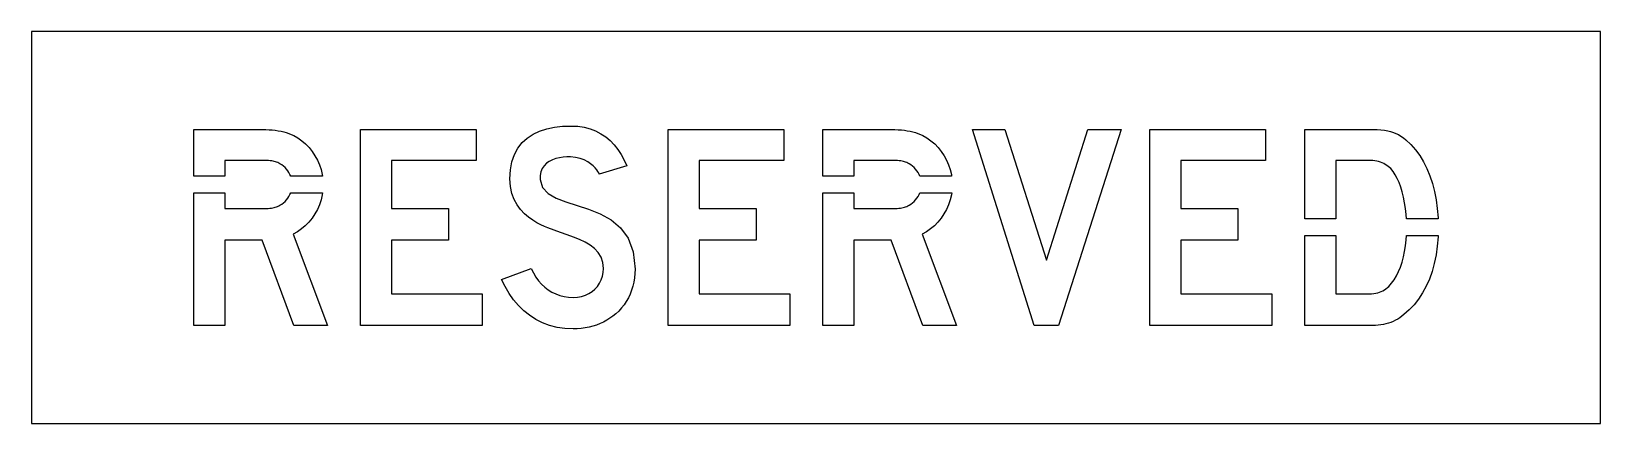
# Model space of a CAD drawing. Extents: x 0 to 48, y 0 to 12.
import ezdxf

# ---------------------------------------------------------------- set-up
doc = ezdxf.new("R2010")
doc.units = 0
doc.layers.add('CUT', color=7, linetype='Continuous')
doc.layers.add('OUTSIDE', color=1, linetype='Continuous')

msp = doc.modelspace()

# ---------------------------------------------------------------- linework, layer by layer
at = {"layer": 'CUT'}
for points in [[(7.7599, 7.8312), (7.7119, 7.8744), (7.6591, 7.9134), (7.6033, 7.9476), (7.5673, 7.9674), (7.5337, 7.9842), (7.5001, 7.9992), (7.4659, 8.0118), (7.4305, 8.0226), (7.3927, 8.0316), (7.3513, 8.0388), (7.3057, 8.0442), (7.2541, 8.0478), (7.1959, 8.0508), (7.1299, 8.052), (7.0561, 8.0526), (5.9191, 8.0526), (5.9191, 7.5668), (4.9717, 7.5668), (4.9717, 9), (6.9505, 9), (7.0633, 8.9988), (7.1707, 8.9964), (7.2721, 8.991), (7.3693, 8.9838), (7.4617, 8.9736), (7.5505, 8.9604), (7.6357, 8.9442), (7.7179, 8.925), (7.7971, 8.9022), (7.8745, 8.8758), (7.9501, 8.8452), (8.0245, 8.8104), (8.1529, 8.7396), (8.2741, 8.6544), (8.3881, 8.556), (8.4931, 8.4462), (8.5885, 8.3262), (8.6743, 8.1972), (8.7487, 8.061), (8.8117, 7.9188), (8.8621, 7.7712), (8.8993, 7.6212), (8.9075, 7.5668), (7.9343, 7.5668), (7.9099, 7.6224), (7.8793, 7.6788), (7.8445, 7.7328), (7.8043, 7.7838)], [(13.6033, 8.0526), (11.0137, 8.0526), (11.0137, 6.579), (12.7609, 6.579), (12.7609, 5.6106), (11.0137, 5.6106), (11.0137, 3.9684), (13.7929, 3.9684), (13.7929, 3), (10.0663, 3), (10.0663, 9), (13.6033, 9)], [(18.3979, 4.203), (18.3601, 4.0812), (18.3139, 3.963), (18.2599, 3.8496), (18.1981, 3.741), (18.1291, 3.6366), (18.0523, 3.5382), (17.9683, 3.4452), (17.8771, 3.3576), (17.7901, 3.2868), (17.6983, 3.2214), (17.6017, 3.1614), (17.5009, 3.1068), (17.3965, 3.0582), (17.2873, 3.0156), (17.1751, 2.9796), (17.0599, 2.9496), (16.9417, 2.9256), (16.8205, 2.9088), (16.6969, 2.898), (16.5715, 2.895), (16.3195, 2.907), (16.0789, 2.9442), (15.8509, 3.0042), (15.6343, 3.0864), (15.4309, 3.1896), (15.2401, 3.3132), (15.0625, 3.4554), (14.8987, 3.615), (14.7481, 3.792), (14.6119, 3.984), (14.4895, 4.1904), (14.3821, 4.4106), (15.2875, 4.7472), (15.3547, 4.6104), (15.4309, 4.4844), (15.5149, 4.3692), (15.6067, 4.2654), (15.7051, 4.173), (15.8113, 4.092), (15.9235, 4.023), (16.0423, 3.966), (16.1665, 3.9216), (16.2967, 3.8892), (16.4317, 3.87), (16.5715, 3.8634), (16.7047, 3.8712), (16.8301, 3.8934), (16.9471, 3.93), (17.0551, 3.9804), (17.1529, 4.0422), (17.2399, 4.116), (17.3161, 4.2), (17.3797, 4.2936), (17.4301, 4.3962), (17.4673, 4.5066), (17.4901, 4.6236), (17.4979, 4.7472), (17.4793, 4.9338), (17.4259, 5.0952), (17.3413, 5.2344), (17.2291, 5.355), (17.0935, 5.4588), (16.9375, 5.55), (16.7653, 5.631), (16.5811, 5.7048), (16.3879, 5.7744), (16.1893, 5.8434), (15.9901, 5.9142), (15.7927, 5.9892), (15.6949, 6.0312), (15.5827, 6.0828), (15.4609, 6.1458), (15.3337, 6.2226), (15.2047, 6.3138), (15.0799, 6.4212), (14.9617, 6.546), (14.8555, 6.6894), (14.7655, 6.8538), (14.6959, 7.0404), (14.6509, 7.2498), (14.6347, 7.4844), (14.6515, 7.764), (14.6989, 8.0136), (14.7769, 8.235), (14.8819, 8.4282), (15.0133, 8.5956), (15.1693, 8.7366), (15.3469, 8.8536), (15.5455, 8.9472), (15.7627, 9.018), (15.9967, 9.0672), (16.2463, 9.096), (16.5085, 9.105), (16.7131, 9.0954), (16.9069, 9.066), (17.0887, 9.018), (17.2597, 8.9526), (17.4187, 8.8698), (17.5663, 8.7708), (17.7031, 8.6568), (17.8279, 8.5284), (17.9413, 8.3856), (18.0439, 8.2308), (18.1345, 8.0628), (18.2137, 7.884), (17.3719, 7.6314), (17.3671, 7.6416), (17.3527, 7.6692), (17.3281, 7.7106), (17.2921, 7.7634), (17.2435, 7.8234), (17.1823, 7.887), (17.1067, 7.9512), (17.0161, 8.0118), (16.9099, 8.067), (16.7869, 8.1114), (16.6465, 8.1432), (16.4875, 8.1576), (16.3753, 8.1594), (16.2625, 8.1516), (16.1503, 8.1354), (16.0417, 8.109), (15.9385, 8.0718), (15.8425, 8.0238), (15.7573, 7.9638), (15.6841, 7.8912), (15.6259, 7.8054), (15.5845, 7.7064), (15.5623, 7.5924), (15.5611, 7.4634), (15.6361, 7.2198), (15.8059, 7.0368), (16.0507, 6.8964), (16.3519, 6.7818), (16.6897, 6.6756), (17.0455, 6.5604), (17.3989, 6.42), (17.7319, 6.2358), (18.0241, 5.9916), (18.2569, 5.67), (18.4111, 5.2542), (18.4663, 4.7262), (18.4621, 4.5906), (18.4489, 4.458), (18.4279, 4.329)], [(20.4241, 8.0526), (20.4241, 6.579), (22.1713, 6.579), (22.1713, 5.6106), (20.4241, 5.6106), (20.4241, 3.9684), (23.2033, 3.9684), (23.2033, 3), (19.4767, 3), (19.4767, 9), (23.0137, 9), (23.0137, 8.0526)], [(27.0463, 7.7838), (27.0019, 7.8312), (26.9539, 7.8744), (26.9011, 7.9134), (26.8453, 7.9476), (26.8093, 7.9674), (26.7757, 7.9842), (26.7421, 7.9992), (26.7079, 8.0118), (26.6725, 8.0226), (26.6347, 8.0316), (26.5933, 8.0388), (26.5477, 8.0442), (26.4961, 8.0478), (26.4379, 8.0508), (26.3719, 8.052), (26.2981, 8.0526), (25.1611, 8.0526), (25.1611, 7.5668), (24.2137, 7.5668), (24.2137, 9), (26.1925, 9), (26.3053, 8.9988), (26.4127, 8.9964), (26.5141, 8.991), (26.6113, 8.9838), (26.7037, 8.9736), (26.7925, 8.9604), (26.8777, 8.9442), (26.9599, 8.925), (27.0391, 8.9022), (27.1165, 8.8758), (27.1921, 8.8452), (27.2665, 8.8104), (27.3949, 8.7396), (27.5161, 8.6544), (27.6301, 8.556), (27.7351, 8.4462), (27.8305, 8.3262), (27.9163, 8.1972), (27.9907, 8.061), (28.0537, 7.9188), (28.1041, 7.7712), (28.1413, 7.6212), (28.1495, 7.5668), (27.1763, 7.5668), (27.1519, 7.6224), (27.1213, 7.6788), (27.0865, 7.7328)], [(29.7715, 9), (31.0555, 4.9998), (32.3191, 9), (33.3295, 9), (31.4137, 3), (30.6769, 3), (28.7821, 9)], [(35.1607, 8.0526), (35.1607, 6.579), (36.9079, 6.579), (36.9079, 5.6106), (35.1607, 5.6106), (35.1607, 3.9684), (37.9399, 3.9684), (37.9399, 3), (34.2133, 3), (34.2133, 9), (37.7503, 9), (37.7503, 8.0526)], [(41.9347, 7.0866), (41.8891, 7.2354), (41.8381, 7.3734), (41.7817, 7.4994), (41.7199, 7.6134), (41.6533, 7.7136), (41.5819, 7.8), (41.5435, 7.836), (41.5033, 7.8696), (41.4601, 7.9014), (41.4145, 7.9308), (41.3665, 7.9578), (41.3161, 7.9818), (41.2639, 8.0022), (41.2093, 8.0196), (41.1523, 8.034), (41.0941, 8.0442), (41.0335, 8.0502), (40.9711, 8.0526), (39.8977, 8.0526), (39.8977, 6.2615), (38.9503, 6.2615), (38.9503, 9), (40.8871, 9), (41.0323, 8.9988), (41.1631, 8.994), (41.2813, 8.9862), (41.3887, 8.9742), (41.4865, 8.958), (41.5765, 8.937), (41.6605, 8.9106), (41.7403, 8.8782), (41.8165, 8.8404), (41.8921, 8.7954), (41.9677, 8.7432), (42.0451, 8.6844), (42.1969, 8.5392), (42.3379, 8.3778), (42.4663, 8.2014), (42.5821, 8.01), (42.6859, 7.8036), (42.7765, 7.584), (42.8539, 7.3512), (42.9181, 7.1058), (42.9685, 6.8484), (43.0051, 6.5802), (43.0273, 6.3006), (43.0283, 6.2615), (42.0587, 6.2615), (42.0505, 6.399), (42.0319, 6.5832), (42.0061, 6.7596), (41.9737, 6.9282)], [(5.9191, 7.0648), (5.9191, 6.579), (7.0561, 6.579), (7.1257, 6.5796), (7.1887, 6.5808), (7.2451, 6.5838), (7.2961, 6.5874), (7.3423, 6.5928), (7.3849, 6.6), (7.4245, 6.609), (7.4611, 6.6192), (7.4971, 6.6324), (7.5319, 6.6474), (7.5673, 6.6642), (7.6033, 6.684), (7.6591, 6.7182), (7.7119, 6.7572), (7.7599, 6.8004), (7.8043, 6.8478), (7.8445, 6.8988), (7.8793, 6.9528), (7.9099, 7.0092), (7.9343, 7.0648), (8.9081, 7.0648), (8.8987, 7.002), (8.8621, 6.8478), (8.8111, 6.6984), (8.7475, 6.5538), (8.6719, 6.4158), (8.5843, 6.2856), (8.4865, 6.165), (8.3791, 6.0546), (8.2621, 5.9562), (8.1367, 5.871), (8.0035, 5.8002), (9.0559, 3), (8.0245, 3), (7.0561, 5.6106), (5.9191, 5.6106), (5.9191, 3), (4.9717, 3), (4.9717, 7.0648)], [(25.1611, 6.579), (26.2981, 6.579), (26.3677, 6.5796), (26.4307, 6.5808), (26.4871, 6.5838), (26.5381, 6.5874), (26.5843, 6.5928), (26.6269, 6.6), (26.6665, 6.609), (26.7031, 6.6192), (26.7391, 6.6324), (26.7739, 6.6474), (26.8093, 6.6642), (26.8453, 6.684), (26.9011, 6.7182), (26.9539, 6.7572), (27.0019, 6.8004), (27.0463, 6.8478), (27.0865, 6.8988), (27.1213, 6.9528), (27.1519, 7.0092), (27.1763, 7.0648), (28.1501, 7.0648), (28.1407, 7.002), (28.1041, 6.8478), (28.0531, 6.6984), (27.9895, 6.5538), (27.9139, 6.4158), (27.8263, 6.2856), (27.7285, 6.165), (27.6211, 6.0546), (27.5041, 5.9562), (27.3787, 5.871), (27.2455, 5.8002), (28.2979, 3), (27.2665, 3), (26.2981, 5.6106), (25.1611, 5.6106), (25.1611, 3), (24.2137, 3), (24.2137, 7.0648), (25.1611, 7.0648)], [(42.5539, 3.9972), (42.4303, 3.8076), (42.2935, 3.6342), (42.1441, 3.477), (41.9821, 3.3366), (41.9221, 3.2862), (41.8597, 3.24), (41.7937, 3.1986), (41.7253, 3.1608), (41.6545, 3.1272), (41.5819, 3.0972), (41.5075, 3.0714), (41.4313, 3.0498), (41.3545, 3.0318), (41.2765, 3.0174), (41.1979, 3.0072), (41.1187, 3), (41.1019, 3), (41.0821, 3), (41.0599, 3), (41.0359, 3), (41.0101, 3), (40.9819, 3), (40.9519, 3), (40.9207, 3), (40.8877, 3), (40.8535, 3), (40.8181, 3), (40.7821, 3), (38.9503, 3), (38.9503, 5.7595), (39.8977, 5.7595), (39.8977, 3.9684), (40.8451, 3.9684), (40.9213, 3.9696), (40.9927, 3.9738), (41.0599, 3.981), (41.1229, 3.9912), (41.1817, 4.0044), (41.2369, 4.0212), (41.2897, 4.041), (41.3395, 4.065), (41.3869, 4.0926), (41.4325, 4.1244), (41.4763, 4.1598), (41.5189, 4.2), (41.6047, 4.2954), (41.6833, 4.4028), (41.7553, 4.5216), (41.8195, 4.6506), (41.8771, 4.7904), (41.9269, 4.9392), (41.9689, 5.0982), (42.0037, 5.265), (42.0307, 5.4402), (42.0505, 5.6232), (42.0587, 5.7595), (43.0279, 5.7595), (43.0267, 5.7156), (43.0033, 5.4324), (42.9649, 5.1606), (42.9115, 4.9008), (42.8431, 4.6542), (42.7609, 4.4208), (42.6643, 4.2018)]]:
    msp.add_lwpolyline(points, close=True, dxfattribs=at)
at = {"layer": 'OUTSIDE'}
msp.add_lwpolyline([(0, 0), (48, 0), (48, 12), (0, 12)], close=True, dxfattribs=at)

doc.saveas('drawing.dxf')
